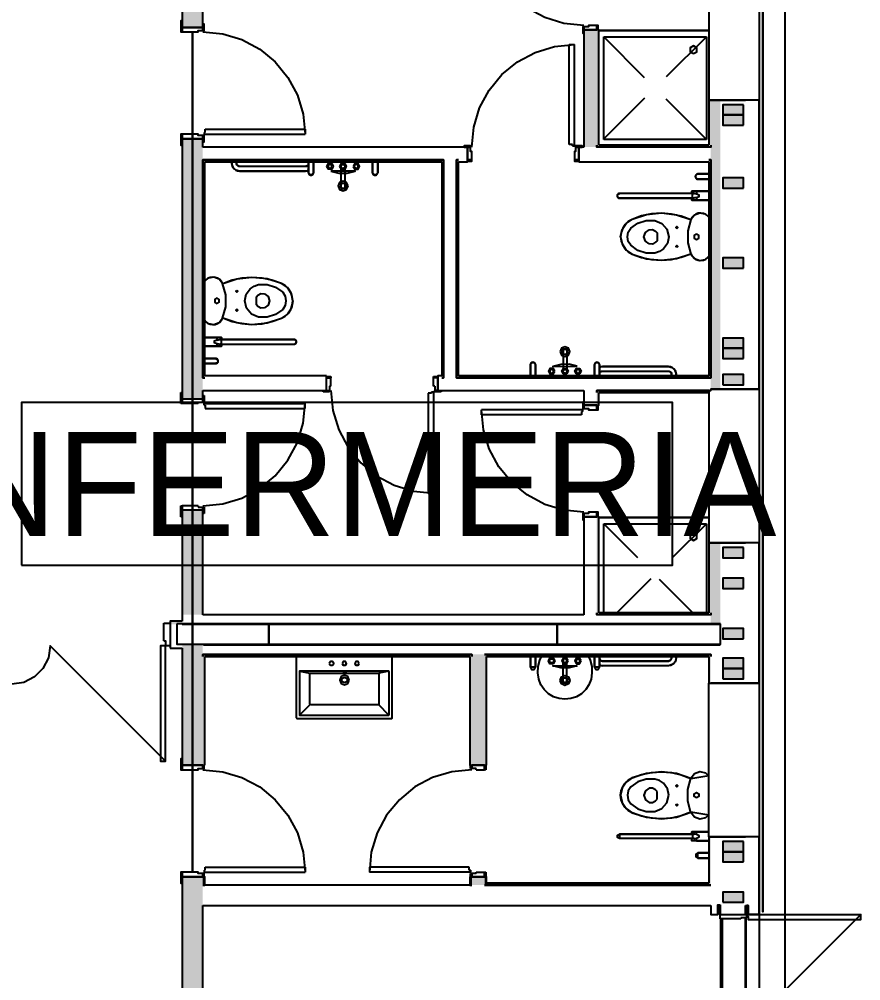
# Model space of a CAD drawing. Header units: metres. Extents: x 2.3 to 42.8, y 0.9 to 31.9.
# Drawn here: x 11.993 to 14.579, y 15.073 to 18.028 of the extents above; entities that cross this region are included whole.
import ezdxf

# ---------------------------------------------------------------- set-up
doc = ezdxf.new("R2010")
doc.units = ezdxf.units.M
for name, color, linetype in [('ARREDI', 9, 'Continuous'), ('PARETI_STRUTTURE', 7, 'Continuous'), ('PILASTRI_SETTI', 8, 'Continuous'), ('WAYFINDING_RIQUADRI', 7, 'Continuous'), ('WAYFINDING_TESTI', 7, 'Continuous')]:
    doc.layers.add(name, color=color, linetype=linetype)

msp = doc.modelspace()

# ---------------------------------------------------------------- linework, layer by layer
at = {"layer": 'ARREDI'}
for points in [[(14.2775, 18.2421), (14.2775, 17.7894)], [(14.2779, 17.7894), (14.2779, 18.2422)], [(14.0649, 17.9226), (14.0752, 17.9285), (14.0752, 17.9403), (14.0649, 17.9463), (14.0547, 17.9403), (14.0547, 17.9285)], [(14.2182, 17.7654), (14.1552, 17.7654), (14.1552, 17.7339), (14.2182, 17.7339)], [(14.2775, 17.7894), (14.2775, 17.3366), (14.2779, 17.3366), (14.2779, 17.7894)], [(14.2182, 17.7024), (14.2182, 17.7339), (14.1552, 17.7339), (14.1552, 17.7024)], [(12.9159, 17.5899), (13.0602, 17.5899)], [(12.9383, 17.5759), (12.9432, 17.5844), (12.9531, 17.5844), (12.958, 17.5759), (12.9531, 17.5673), (12.9432, 17.5673)], [(12.9782, 17.5759), (12.9831, 17.5844), (12.993, 17.5844), (12.9979, 17.5759), (12.993, 17.5673), (12.9831, 17.5673)], [(13.0193, 17.5759), (13.0242, 17.5673), (13.034, 17.5673), (13.039, 17.5759), (13.034, 17.5844), (13.0242, 17.5844)], [(12.9549, 17.5759), (12.9515, 17.5817), (12.9448, 17.5817), (12.9415, 17.5759), (12.9448, 17.5701), (12.9515, 17.5701)], [(12.9502, 17.5608), (12.9751, 17.5547), (13.0007, 17.5548), (13.0256, 17.5612)], [(12.9877, 17.5698), (12.982, 17.5731), (12.982, 17.5797), (12.9877, 17.5831), (12.9935, 17.5797), (12.9935, 17.5731)], [(13.0358, 17.5763), (13.0325, 17.5821), (13.0258, 17.5821), (13.0224, 17.5763), (13.0258, 17.5705), (13.0325, 17.5705)], [(13.0032, 17.5157), (12.9988, 17.5264), (12.988, 17.5309), (12.9773, 17.5264), (12.9729, 17.5157), (12.9773, 17.5049), (12.988, 17.5005), (12.9988, 17.5049)], [(14.2182, 17.5091), (14.2182, 17.5406), (14.1552, 17.5406), (14.1552, 17.5091)], [(12.9788, 17.5157), (12.9834, 17.5077), (12.9927, 17.5077), (12.9973, 17.5157), (12.9927, 17.5237), (12.9834, 17.5237)], [(14.0132, 17.3853), (14.0163, 17.3884), (14.0132, 17.3915), (14.0101, 17.3884)], [(14.0739, 17.3676), (14.0667, 17.3634), (14.0667, 17.3552), (14.0739, 17.3511), (14.081, 17.3552), (14.081, 17.3634)], [(14.0132, 17.3271), (14.0101, 17.3301), (14.0132, 17.3332), (14.0163, 17.3301)], [(14.2775, 17.3366), (14.2775, 16.8838), (14.2779, 16.8838), (14.2779, 17.3366)], [(14.2182, 17.263), (14.2182, 17.2945), (14.1552, 17.2945), (14.1552, 17.263)], [(12.6007, 17.1547), (12.6078, 17.1589), (12.6078, 17.1671), (12.6007, 17.1712), (12.5936, 17.1671), (12.5936, 17.1589)], [(12.6614, 17.1952), (12.6645, 17.1922), (12.6614, 17.1891), (12.6583, 17.1922)], [(12.6614, 17.137), (12.6583, 17.1339), (12.6614, 17.1308), (12.6645, 17.1339)], [(14.2182, 17.0169), (14.2182, 17.0484), (14.1552, 17.0484), (14.1552, 17.0169)], [(13.6546, 17.0066), (13.6591, 16.9959), (13.6698, 16.9914), (13.6805, 16.9959), (13.685, 17.0066), (13.6805, 17.0174), (13.6698, 17.0218), (13.6591, 17.0174)], [(13.6791, 17.0066), (13.6744, 17.0146), (13.6652, 17.0146), (13.6606, 17.0066), (13.6652, 16.9986), (13.6744, 16.9986)], [(14.2182, 16.9854), (14.2182, 17.0169), (14.1552, 17.0169), (14.1552, 16.9854)], [(13.7077, 16.9615), (13.6828, 16.9676), (13.6571, 16.9675), (13.6322, 16.9611)], [(13.6386, 16.9464), (13.6337, 16.955), (13.6238, 16.955), (13.6189, 16.9464), (13.6238, 16.9379), (13.6337, 16.9379)], [(13.622, 16.946), (13.6254, 16.9402), (13.6321, 16.9402), (13.6354, 16.946), (13.6321, 16.9518), (13.6254, 16.9518)], [(13.6796, 16.9464), (13.6747, 16.9379), (13.6649, 16.9379), (13.66, 16.9464), (13.6649, 16.955), (13.6747, 16.955)], [(13.6701, 16.9525), (13.6758, 16.9492), (13.6758, 16.9425), (13.6701, 16.9392), (13.6644, 16.9425), (13.6644, 16.9492)], [(13.7195, 16.9464), (13.7146, 16.9379), (13.7048, 16.9379), (13.6998, 16.9464), (13.7048, 16.955), (13.7146, 16.955)], [(13.703, 16.9464), (13.7063, 16.9406), (13.713, 16.9406), (13.7164, 16.9464), (13.713, 16.9522), (13.7063, 16.9522)], [(14.1552, 16.9047), (14.2182, 16.9047), (14.2182, 16.9362), (14.1552, 16.9362)], [(13.742, 16.9324), (13.5976, 16.9324)], [(14.2775, 16.8838), (14.2775, 16.431)], [(14.2779, 16.431), (14.2779, 16.8838)], [(14.0649, 16.4264), (14.0752, 16.4323), (14.0752, 16.4441), (14.0649, 16.45), (14.0547, 16.4441), (14.0547, 16.4323)], [(14.2182, 16.4046), (14.1552, 16.4046), (14.1552, 16.3731), (14.2182, 16.3731)], [(14.2775, 16.431), (14.2775, 15.9782), (14.2779, 15.9782), (14.2779, 16.431)], [(14.2182, 16.2786), (14.2182, 16.3101), (14.1552, 16.3101), (14.1552, 16.2786)], [(12.4771, 16.1702), (12.4771, 16.1072), (12.7597, 16.1072), (12.7597, 16.1702)], [(13.6456, 16.1702), (12.7597, 16.1702), (12.7597, 16.1072), (13.6456, 16.1072)], [(14.1482, 16.1702), (13.6456, 16.1702), (13.6456, 16.1072), (14.1482, 16.1072)], [(14.2182, 16.124), (14.2182, 16.1555), (14.1552, 16.1555), (14.1552, 16.124)], [(12.9455, 16.0484), (12.949, 16.0425), (12.9558, 16.0425), (12.9593, 16.0484), (12.9558, 16.0544), (12.949, 16.0544)], [(12.9849, 16.0484), (12.9883, 16.0425), (12.9952, 16.0425), (12.9987, 16.0484), (12.9952, 16.0544), (12.9883, 16.0544)], [(13.038, 16.0484), (13.0346, 16.0544), (13.0277, 16.0544), (13.0243, 16.0484), (13.0277, 16.0425), (13.0346, 16.0425)], [(13.5793, 16.0701), (13.5793, 16.0366), (13.5635, 16.0366), (13.5635, 16.0701), (13.5635, 16.0366), (13.5674, 16.0298), (13.5754, 16.0298), (13.5793, 16.0366)], [(13.6386, 16.056), (13.6337, 16.0475), (13.6238, 16.0475), (13.6189, 16.056), (13.6238, 16.0646), (13.6337, 16.0646)], [(13.622, 16.0564), (13.6254, 16.0622), (13.6321, 16.0622), (13.6354, 16.0564), (13.6321, 16.0506), (13.6254, 16.0506)], [(13.6796, 16.056), (13.6747, 16.0646), (13.6649, 16.0646), (13.66, 16.056), (13.6649, 16.0475), (13.6747, 16.0475)], [(13.6701, 16.05), (13.6758, 16.0533), (13.6758, 16.0599), (13.6701, 16.0632), (13.6644, 16.0599), (13.6644, 16.0533)], [(13.7195, 16.056), (13.7146, 16.0646), (13.7048, 16.0646), (13.6998, 16.056), (13.7048, 16.0475), (13.7146, 16.0475)], [(13.703, 16.056), (13.7063, 16.0618), (13.713, 16.0618), (13.7164, 16.056), (13.713, 16.0502), (13.7063, 16.0502)], [(13.7762, 16.0701), (13.7762, 16.0366), (13.7604, 16.0366), (13.7604, 16.0701), (13.7604, 16.0366), (13.7643, 16.0298), (13.7722, 16.0298), (13.7762, 16.0366)], [(13.9875, 16.0555), (13.7852, 16.0555)], [(13.9974, 16.0654), (13.9945, 16.0584), (13.9875, 16.0555), (13.9901, 16.0559), (13.9925, 16.0568), (13.9945, 16.0584), (13.9961, 16.0604), (13.9971, 16.0628)], [(14.0116, 16.0654), (14.0116, 16.0701)], [(14.2182, 16.0325), (14.2182, 16.064), (14.1552, 16.064), (14.1552, 16.0325)], [(12.9874, 16.0221), (12.9924, 16.021), (12.9973, 16.0221), (12.9924, 16.0232)], [(13.7077, 16.041), (13.6828, 16.0349), (13.6571, 16.035), (13.6322, 16.0413)], [(14.1552, 16.001), (14.2182, 16.001), (14.2182, 16.0325), (14.1552, 16.0325)], [(13.0071, 15.9973), (13.0028, 16.0077), (12.9924, 16.012), (12.9819, 16.0077), (12.9776, 15.9973), (12.9819, 15.9868), (12.9924, 15.9825), (13.0028, 15.9868)], [(12.9924, 15.9882), (12.9845, 15.9927), (12.9845, 16.0018), (12.9924, 16.0063), (13.0002, 16.0018), (13.0002, 15.9927)], [(13.6546, 15.9958), (13.6591, 16.0066), (13.6698, 16.011), (13.6805, 16.0066), (13.685, 15.9958), (13.6805, 15.9851), (13.6698, 15.9807), (13.6591, 15.9851)], [(13.6791, 15.9958), (13.6744, 15.9878), (13.6652, 15.9878), (13.6606, 15.9958), (13.6652, 16.0039), (13.6744, 16.0039)], [(14.2775, 15.9782), (14.2775, 15.5254)], [(14.2779, 15.5254), (14.2779, 15.9782)], [(13.8761, 15.6964), (13.8577, 15.6836), (13.8453, 15.6649), (13.8409, 15.6429), (13.8426, 15.6563), (13.8472, 15.669), (13.8547, 15.6803), (13.8645, 15.6896)], [(14.0132, 15.6754), (14.0101, 15.6723), (14.0132, 15.6693), (14.0163, 15.6723)], [(13.8409, 15.6429), (13.8454, 15.6209), (13.8577, 15.6022), (13.8761, 15.5894), (13.8645, 15.5962), (13.8547, 15.6055), (13.8472, 15.6168), (13.8426, 15.6295)], [(14.0739, 15.6349), (14.0667, 15.639), (14.0667, 15.6473), (14.0739, 15.6514), (14.081, 15.6473), (14.081, 15.639)], [(14.0132, 15.6172), (14.0163, 15.6141), (14.0132, 15.611), (14.0101, 15.6141)], [(14.2775, 15.5254), (14.2775, 15.2846), (14.2779, 15.2846), (14.2779, 15.5254)], [(14.2182, 15.501), (14.1552, 15.501), (14.1552, 15.4695), (14.2182, 15.4695)], [(14.1118, 15.4499), (14.0783, 15.4499), (14.0783, 15.4657), (14.1118, 15.4657), (14.0783, 15.4657), (14.0715, 15.4618), (14.0715, 15.4539), (14.0783, 15.4499)], [(14.2182, 15.438), (14.2182, 15.4695), (14.1552, 15.4695), (14.1552, 15.438)], [(14.1552, 15.3142), (14.2182, 15.3142), (14.2182, 15.3457), (14.1552, 15.3457)]]:
    msp.add_lwpolyline(points, close=True, dxfattribs=at)
for points in [[(14.1118, 17.9935), (13.7736, 17.9935)], [(13.7736, 17.9935), (14.1118, 17.9935)], [(13.7893, 17.9738), (14.1043, 17.9738)], [(13.7893, 17.6588), (13.7893, 17.9738)], [(14.1043, 17.9738), (14.1043, 17.6588)], [(14.2775, 17.3366), (14.2775, 17.7893)], [(14.2779, 17.7894), (14.2779, 17.3366)], [(14.1043, 17.6588), (13.7893, 17.6588)], [(12.6463, 17.5852), (12.6463, 17.5899), (12.6463, 17.5852), (12.6471, 17.579), (12.6495, 17.5732), (12.6533, 17.5682), (12.6583, 17.5644), (12.6641, 17.562), (12.6703, 17.5612), (12.8727, 17.5612), (12.8789, 17.562), (12.8817, 17.5631)], [(12.6703, 17.5612), (12.6583, 17.5644), (12.6495, 17.5732), (12.6463, 17.5852)], [(12.8817, 17.5814), (12.8812, 17.5803), (12.8796, 17.5782), (12.8776, 17.5767), (12.8752, 17.5757), (12.8727, 17.5753), (12.6703, 17.5753), (12.6677, 17.5757), (12.6654, 17.5767), (12.6633, 17.5782), (12.6618, 17.5803), (12.6608, 17.5826), (12.6605, 17.5852), (12.6605, 17.5899)], [(12.6605, 17.5899), (12.6605, 17.5852)], [(12.6703, 17.5754), (12.6633, 17.5782), (12.6605, 17.5852)], [(12.8817, 17.5899), (12.8817, 17.5564), (12.8819, 17.5544), (12.8827, 17.5525), (12.884, 17.5509), (12.8856, 17.5496), (12.8875, 17.5488), (12.8896, 17.5485), (12.8916, 17.5488), (12.8935, 17.5496), (12.8952, 17.5509), (12.8964, 17.5525), (12.8972, 17.5544), (12.8975, 17.5564)], [(12.8975, 17.5899), (12.8975, 17.5565), (12.8935, 17.5496), (12.8856, 17.5496), (12.8817, 17.5565), (12.8817, 17.5899)], [(12.8975, 17.5565), (12.8975, 17.5899)], [(13.0785, 17.5899), (13.0785, 17.5564), (13.0788, 17.5544), (13.0796, 17.5525), (13.0809, 17.5509), (13.0825, 17.5496), (13.0844, 17.5488), (13.0865, 17.5485), (13.0885, 17.5488), (13.0904, 17.5496), (13.092, 17.5509), (13.0933, 17.5525), (13.0941, 17.5544), (13.0944, 17.5564)], [(13.0944, 17.5899), (13.0944, 17.5565), (13.0904, 17.5496), (13.0825, 17.5496), (13.0785, 17.5565), (13.0785, 17.5899)], [(13.0944, 17.5565), (13.0944, 17.5899)], [(12.8727, 17.5754), (12.6703, 17.5754)], [(12.8727, 17.5612), (12.6703, 17.5612)], [(12.8817, 17.5832), (12.8796, 17.5782), (12.8727, 17.5754)], [(12.8817, 17.5636), (12.8727, 17.5612)], [(12.9821, 17.5112), (12.9851, 17.509), (12.991, 17.509), (12.994, 17.5112), (12.994, 17.568)], [(12.9821, 17.5112), (12.9821, 17.568)], [(14.1118, 17.5526), (14.0783, 17.5526), (14.0763, 17.5523), (14.0744, 17.5515), (14.0727, 17.5503), (14.0715, 17.5486), (14.0707, 17.5467), (14.0704, 17.5447), (14.0707, 17.5426), (14.0715, 17.5407), (14.0727, 17.5391), (14.0744, 17.5378), (14.0763, 17.537), (14.0783, 17.5368)], [(14.0783, 17.5368), (14.1118, 17.5368), (14.0783, 17.5368), (14.0715, 17.5407), (14.0715, 17.5486), (14.0783, 17.5526), (14.1118, 17.5526)], [(14.0737, 17.4994), (14.1118, 17.4994), (14.06, 17.4994), (14.06, 17.4927), (13.8372, 17.4927), (13.8353, 17.4924), (13.8336, 17.4917), (13.8322, 17.4906), (13.831, 17.4891), (13.8303, 17.4874), (13.8301, 17.4856), (13.8303, 17.4837), (13.831, 17.482), (13.8322, 17.4806), (13.8336, 17.4794), (13.8353, 17.4787), (13.8372, 17.4785), (14.06, 17.4785), (14.06, 17.4718), (14.1118, 17.4718)], [(14.06, 17.4927), (14.06, 17.4994)], [(14.06, 17.4994), (14.0737, 17.4994)], [(14.0737, 17.4994), (14.0737, 17.491)], [(13.8372, 17.4785), (13.831, 17.482), (13.831, 17.4891), (13.8372, 17.4927)], [(14.0655, 17.4785), (14.0615, 17.4817), (14.0615, 17.4895), (14.0655, 17.4927), (13.8372, 17.4927)], [(14.0737, 17.4801), (14.0694, 17.4791), (14.0655, 17.4785), (13.8372, 17.4785)], [(14.06, 17.4718), (14.06, 17.4785)], [(14.1118, 17.4718), (14.0737, 17.4718), (14.06, 17.4718)], [(14.0737, 17.4801), (14.0827, 17.4836), (14.0827, 17.4876), (14.0737, 17.491), (14.0694, 17.4921), (14.0655, 17.4927)], [(14.0737, 17.4801), (14.0737, 17.4718)], [(13.8409, 17.3596), (13.8454, 17.3816), (13.8577, 17.4003), (13.8761, 17.4131), (13.8645, 17.4062), (13.8547, 17.397), (13.8472, 17.3857), (13.8426, 17.373), (13.8409, 17.3596), (13.8426, 17.3462), (13.8472, 17.3335), (13.8547, 17.3222), (13.8645, 17.3129), (13.8761, 17.3061), (13.9052, 17.2956), (13.9355, 17.2894), (13.9664, 17.2874), (13.9972, 17.2898), (14.0274, 17.2965), (14.0564, 17.3074), (14.0602, 17.3003), (14.0655, 17.2945), (14.0721, 17.2901), (14.0796, 17.2874), (14.0875, 17.2866), (14.0954, 17.2878), (14.1027, 17.2908), (14.1091, 17.2956), (14.1118, 17.2988)], [(13.8719, 17.3858), (13.8937, 17.4014), (13.9193, 17.4095), (13.9462, 17.4094)], [(14.1118, 17.4203), (14.1091, 17.4236), (14.1027, 17.4283), (14.0954, 17.4314), (14.0875, 17.4325), (14.0796, 17.4318), (14.0721, 17.4291), (14.0655, 17.4247), (14.0601, 17.4188), (14.0564, 17.4118), (14.0274, 17.4227), (13.9972, 17.4294), (13.9664, 17.4318), (13.9355, 17.4298), (13.9052, 17.4235), (13.8761, 17.4131)], [(14.0565, 17.4117), (14.0126, 17.4265), (13.9665, 17.4318), (13.9203, 17.4272), (13.8761, 17.4131)], [(13.9462, 17.4094), (13.9679, 17.4004), (13.9832, 17.3825), (13.9887, 17.3596)], [(14.0568, 17.4128), (14.0471, 17.3778), (14.0471, 17.3414), (14.0568, 17.3063)], [(14.1118, 17.4196), (14.1012, 17.4291), (14.0841, 17.4325), (14.0677, 17.4264), (14.0568, 17.4128)], [(13.8624, 17.3596), (13.8642, 17.3738), (13.8719, 17.3858)], [(13.9284, 17.3377), (13.9168, 17.346), (13.9123, 17.3596), (13.9168, 17.3732), (13.9284, 17.3814)], [(13.9284, 17.3814), (13.939, 17.3818), (13.9481, 17.3766)], [(13.8409, 17.3596), (13.8453, 17.3376), (13.8577, 17.3189), (13.8761, 17.3061)], [(13.8719, 17.3334), (13.8642, 17.3454), (13.8624, 17.3596)], [(13.9481, 17.3766), (13.953, 17.3717)], [(13.953, 17.3717), (13.953, 17.3475)], [(13.9887, 17.3596), (13.9844, 17.3392), (13.9722, 17.3223)], [(13.9462, 17.3097), (13.9193, 17.3096), (13.8938, 17.3178), (13.8719, 17.3334)], [(13.9481, 17.3426), (13.939, 17.3374), (13.9284, 17.3377)], [(13.9722, 17.3223), (13.9601, 17.3141), (13.9462, 17.3097)], [(13.953, 17.3475), (13.9481, 17.3426)], [(14.2775, 16.8838), (14.2775, 17.3366)], [(14.2779, 17.3366), (14.2779, 16.8838)], [(13.8761, 17.3061), (13.9203, 17.2919), (13.9665, 17.2874), (14.0126, 17.2926), (14.0565, 17.3074)], [(14.0568, 17.3063), (14.0677, 17.2927), (14.0841, 17.2867), (14.1012, 17.29), (14.1118, 17.2996)], [(12.8337, 17.1627), (12.8292, 17.1407), (12.8169, 17.122), (12.7985, 17.1092), (12.8101, 17.116), (12.8199, 17.1253), (12.8273, 17.1366), (12.832, 17.1493), (12.8337, 17.1627), (12.832, 17.1761), (12.8273, 17.1888), (12.8199, 17.2001), (12.8101, 17.2094), (12.7985, 17.2162), (12.7693, 17.2267), (12.7391, 17.2329), (12.7082, 17.2349), (12.6773, 17.2325), (12.6472, 17.2258), (12.6182, 17.2149), (12.6144, 17.2219), (12.6091, 17.2278), (12.6025, 17.2322), (12.595, 17.2349), (12.5871, 17.2357), (12.5792, 17.2345), (12.5718, 17.2315), (12.5655, 17.2267), (12.5628, 17.2235)], [(12.6178, 17.216), (12.6069, 17.2296), (12.5905, 17.2356), (12.5734, 17.2323), (12.5628, 17.2227)], [(12.7985, 17.2162), (12.7543, 17.2304), (12.7081, 17.2349), (12.662, 17.2297), (12.6181, 17.2149)], [(12.6178, 17.1095), (12.6274, 17.1445), (12.6274, 17.1809), (12.6178, 17.216)], [(12.6859, 17.1627), (12.6902, 17.1831), (12.7023, 17.2)], [(12.7023, 17.2), (12.7145, 17.2082), (12.7284, 17.2126)], [(12.7284, 17.2126), (12.7553, 17.2126), (12.7808, 17.2045), (12.8027, 17.1889)], [(12.8337, 17.1627), (12.8292, 17.1847), (12.8169, 17.2034), (12.7985, 17.2162)], [(12.7216, 17.1748), (12.7264, 17.1797)], [(12.7216, 17.1506), (12.7216, 17.1748)], [(12.7264, 17.1797), (12.7356, 17.1849), (12.7462, 17.1846)], [(12.7462, 17.1846), (12.7578, 17.1763), (12.7623, 17.1627), (12.7578, 17.1491), (12.7462, 17.1409)], [(12.8027, 17.1889), (12.8104, 17.1769), (12.8122, 17.1627)], [(12.7284, 17.1129), (12.7067, 17.1219), (12.6914, 17.1398), (12.6859, 17.1627)], [(12.7264, 17.1457), (12.7216, 17.1506)], [(12.7462, 17.1409), (12.7356, 17.1405), (12.7264, 17.1457)], [(12.8122, 17.1627), (12.8104, 17.1485), (12.8027, 17.1365)], [(12.8027, 17.1365), (12.7808, 17.1209), (12.7553, 17.1128), (12.7284, 17.1129)], [(12.5628, 17.102), (12.5654, 17.0987), (12.5718, 17.094), (12.5792, 17.0909), (12.587, 17.0898), (12.595, 17.0905), (12.6025, 17.0932), (12.6091, 17.0976), (12.6144, 17.1035), (12.6182, 17.1105), (12.6471, 17.0996), (12.6774, 17.0929), (12.7082, 17.0905), (12.7391, 17.0925), (12.7694, 17.0988), (12.7985, 17.1092)], [(12.5628, 17.1027), (12.5734, 17.0932), (12.5905, 17.0898), (12.6069, 17.0959), (12.6178, 17.1095)], [(12.6181, 17.1106), (12.662, 17.0958), (12.7081, 17.0905), (12.7543, 17.0951), (12.7985, 17.1092)], [(12.6008, 17.0229), (12.5628, 17.0229), (12.6146, 17.0229), (12.6146, 17.0296), (12.8374, 17.0296), (12.8393, 17.0299), (12.841, 17.0306), (12.8424, 17.0317), (12.8435, 17.0332), (12.8443, 17.0349), (12.8445, 17.0367), (12.8443, 17.0386), (12.8435, 17.0403), (12.8424, 17.0417), (12.841, 17.0429), (12.8393, 17.0436), (12.8374, 17.0438), (12.6146, 17.0438), (12.6146, 17.0505), (12.5628, 17.0505)], [(12.5628, 17.0505), (12.6008, 17.0505), (12.6146, 17.0505)], [(12.6008, 17.0421), (12.5919, 17.0387), (12.5919, 17.0347), (12.6008, 17.0313), (12.6052, 17.0302), (12.609, 17.0296)], [(12.6008, 17.0421), (12.6008, 17.0505)], [(12.6008, 17.0422), (12.6052, 17.0432), (12.609, 17.0438), (12.8374, 17.0438)], [(12.6008, 17.0229), (12.6008, 17.0313)], [(12.6146, 17.0229), (12.6008, 17.0229)], [(12.609, 17.0438), (12.6131, 17.0406), (12.6131, 17.0328), (12.609, 17.0296), (12.8374, 17.0296)], [(12.6146, 17.0505), (12.6146, 17.0438)], [(12.6146, 17.0296), (12.6146, 17.0229)], [(12.8374, 17.0438), (12.8436, 17.0403), (12.8436, 17.0332), (12.8374, 17.0296)], [(13.6757, 17.0111), (13.6728, 17.0133), (13.6669, 17.0133), (13.6639, 17.0111), (13.6639, 16.9543)], [(13.6757, 17.0111), (13.6757, 16.9543)], [(12.5963, 16.9855), (12.5628, 16.9855)], [(12.5628, 16.9697), (12.5963, 16.9697), (12.5983, 16.97), (12.6002, 16.9708), (12.6019, 16.972), (12.6031, 16.9737), (12.6039, 16.9756), (12.6042, 16.9776), (12.6039, 16.9797), (12.6031, 16.9816), (12.6019, 16.9832), (12.6002, 16.9845), (12.5983, 16.9853), (12.5963, 16.9855)], [(12.5628, 16.9855), (12.5963, 16.9855), (12.6031, 16.9816), (12.6031, 16.9737), (12.5963, 16.9697), (12.5628, 16.9697)], [(13.5793, 16.9324), (13.5793, 16.9658), (13.579, 16.9679), (13.5782, 16.9698), (13.577, 16.9714), (13.5754, 16.9727), (13.5734, 16.9735), (13.5714, 16.9738), (13.5694, 16.9735), (13.5674, 16.9727), (13.5658, 16.9714), (13.5645, 16.9698), (13.5638, 16.9679), (13.5635, 16.9658)], [(13.5635, 16.9324), (13.5635, 16.9658), (13.5674, 16.9727), (13.5754, 16.9727), (13.5793, 16.9658), (13.5793, 16.9324)], [(13.5635, 16.9658), (13.5635, 16.9324)], [(13.7762, 16.9324), (13.7762, 16.9658), (13.7759, 16.9679), (13.7751, 16.9698), (13.7738, 16.9714), (13.7722, 16.9727), (13.7703, 16.9735), (13.7683, 16.9738), (13.7662, 16.9735), (13.7643, 16.9727), (13.7627, 16.9714), (13.7614, 16.9698), (13.7606, 16.9679), (13.7604, 16.9658)], [(13.7604, 16.9658), (13.7604, 16.9324), (13.7604, 16.9658), (13.7643, 16.9727), (13.7722, 16.9727), (13.7762, 16.9658), (13.7762, 16.9324)], [(14.0116, 16.9371), (14.0116, 16.9324), (14.0116, 16.9371), (14.0107, 16.9433), (14.0083, 16.9491), (14.0045, 16.9541), (13.9996, 16.9579), (13.9938, 16.9603), (13.9876, 16.9611), (13.7852, 16.9611), (13.779, 16.9603), (13.7762, 16.9592)], [(13.7762, 16.9587), (13.7852, 16.9611)], [(13.7762, 16.9409), (13.7766, 16.942), (13.7782, 16.9441), (13.7803, 16.9456), (13.7826, 16.9466), (13.7852, 16.9469), (13.9875, 16.9469), (13.9901, 16.9466), (13.9925, 16.9456), (13.9945, 16.9441), (13.9961, 16.942), (13.9971, 16.9397), (13.9974, 16.9371), (13.9974, 16.9324)], [(13.7762, 16.9391), (13.7782, 16.9441), (13.7852, 16.9469)], [(13.7852, 16.9611), (13.9875, 16.9611)], [(13.7852, 16.9469), (13.9875, 16.9469)], [(13.9875, 16.9611), (13.9996, 16.9579), (14.0084, 16.9491), (14.0116, 16.9371)], [(13.9875, 16.9469), (13.9945, 16.9441), (13.9974, 16.9371)], [(13.9974, 16.9324), (13.9974, 16.9371)], [(14.1118, 16.4973), (13.7736, 16.4973)], [(13.7736, 16.4973), (14.1118, 16.4973)], [(13.7893, 16.4776), (14.1043, 16.4776)], [(13.7893, 16.204), (13.7893, 16.4776)], [(14.1043, 16.4776), (14.1043, 16.204)], [(14.2775, 15.9782), (14.2775, 16.431)], [(14.2779, 16.431), (14.2779, 15.9782)], [(12.8441, 16.0701), (12.8441, 15.8811)], [(13.1394, 15.8811), (13.1394, 16.0701)], [(13.742, 16.0701), (13.7474, 16.0581), (13.7519, 16.039), (13.7528, 16.0194), (13.75, 16), (13.7437, 15.9829), (13.7338, 15.9677), (13.7207, 15.9552), (13.7052, 15.9459), (13.6879, 15.9403), (13.6698, 15.9388), (13.6517, 15.9403), (13.6344, 15.9459), (13.6189, 15.9552), (13.6058, 15.9677), (13.5959, 15.9829), (13.5896, 16), (13.5868, 16.0194), (13.5877, 16.039), (13.5922, 16.0581), (13.5976, 16.0701), (13.742, 16.0701)], [(13.6757, 15.9914), (13.6728, 15.9892), (13.6669, 15.9892), (13.6639, 15.9914), (13.6639, 16.0482)], [(13.6757, 15.9914), (13.6757, 16.0482)], [(13.7762, 16.0633), (13.7782, 16.0584), (13.7852, 16.0555)], [(13.7762, 16.0616), (13.7766, 16.0604), (13.7782, 16.0584), (13.7803, 16.0568), (13.7826, 16.0559), (13.7852, 16.0555)], [(14.0116, 16.0654), (14.0084, 16.0534), (13.9996, 16.0446), (13.9875, 16.0413), (13.7852, 16.0413)], [(14.0116, 16.0654), (14.0107, 16.0591), (14.0083, 16.0534), (14.0045, 16.0484), (13.9996, 16.0446), (13.9938, 16.0422), (13.9876, 16.0414)], [(13.9974, 16.0654), (13.9974, 16.0701)], [(13.9974, 16.0701), (13.9974, 16.0654)], [(12.8559, 16.0248), (12.8545, 16.0242), (12.854, 16.0228)], [(12.854, 16.0228), (12.854, 15.8909)], [(12.855, 16.0246), (12.8862, 16.0185)], [(13.1276, 16.0248), (12.8559, 16.0248)], [(12.8862, 16.0165), (12.8868, 16.0179), (12.8882, 16.0185)], [(12.8882, 16.0185), (13.0962, 16.0185)], [(13.0962, 16.0185), (13.0976, 16.0179), (13.0982, 16.0165)], [(13.1285, 16.0246), (13.0982, 16.0185)], [(13.1296, 16.0228), (13.129, 16.0242), (13.1276, 16.0248)], [(13.1296, 15.8909), (13.1296, 16.0228)], [(13.7762, 16.0438), (13.7852, 16.0413)], [(13.9875, 16.0413), (13.7852, 16.0413), (13.7789, 16.0422), (13.7762, 16.0433)], [(12.8862, 15.9232), (12.8862, 16.0165)], [(13.0982, 16.0165), (13.0982, 15.9232)], [(12.8545, 15.8895), (12.8862, 15.9212)], [(12.8882, 15.9212), (12.8868, 15.9218), (12.8862, 15.9232)], [(13.0962, 15.9212), (12.8882, 15.9212)], [(13.0982, 15.9232), (13.0976, 15.9218), (13.0962, 15.9212)], [(13.129, 15.8896), (13.0982, 15.9212)], [(12.8441, 15.8811), (12.8447, 15.8797), (12.8461, 15.8791)], [(12.8461, 15.8791), (13.1375, 15.8791)], [(12.854, 15.8909), (12.8545, 15.8896), (12.8559, 15.889)], [(12.8559, 15.889), (13.1276, 15.889)], [(13.1276, 15.889), (13.129, 15.8896), (13.1296, 15.8909)], [(13.1375, 15.8791), (13.1388, 15.8797), (13.1394, 15.8811)], [(13.9462, 15.6927), (13.9193, 15.6928), (13.8938, 15.6847), (13.8719, 15.6691)], [(14.0565, 15.6951), (14.0126, 15.7098), (13.9665, 15.7151), (13.9203, 15.7105), (13.8761, 15.6964), (13.9052, 15.7068), (13.9355, 15.7131), (13.9664, 15.7151), (13.9972, 15.7127), (14.0274, 15.706), (14.0564, 15.6951), (14.1118, 15.7036)], [(13.9722, 15.6801), (13.9601, 15.6884), (13.9462, 15.6927)], [(14.0568, 15.5896), (14.0471, 15.6247), (14.0471, 15.6611), (14.0568, 15.6961)], [(14.0568, 15.6961), (14.0677, 15.7098), (14.0841, 15.7158), (14.1012, 15.7124), (14.1118, 15.7029)], [(13.8719, 15.6691), (13.8642, 15.6571), (13.8624, 15.6429)], [(13.9284, 15.6647), (13.9168, 15.6565), (13.9123, 15.6429), (13.9168, 15.6293), (13.9284, 15.621)], [(13.9481, 15.6599), (13.939, 15.6651), (13.9284, 15.6648)], [(13.9887, 15.6429), (13.9844, 15.6632), (13.9722, 15.6801)], [(13.8624, 15.6429), (13.8642, 15.6287), (13.8719, 15.6167)], [(13.9462, 15.593), (13.9679, 15.6021), (13.9832, 15.62), (13.9887, 15.6429)], [(13.953, 15.655), (13.9481, 15.6599)], [(13.953, 15.6308), (13.953, 15.655)], [(13.8719, 15.6167), (13.8937, 15.6011), (13.9193, 15.593), (13.9462, 15.593)], [(13.9284, 15.621), (13.939, 15.6207), (13.9481, 15.6259)], [(13.9481, 15.6259), (13.953, 15.6308)], [(14.1118, 15.5821), (14.0564, 15.5907), (14.0274, 15.5798), (13.9972, 15.5731), (13.9664, 15.5707), (13.9355, 15.5727), (13.9052, 15.5789), (13.8761, 15.5894), (13.9203, 15.5753), (13.9665, 15.5707), (14.0126, 15.5759), (14.0565, 15.5907)], [(14.1118, 15.5829), (14.1012, 15.5733), (14.0841, 15.57), (14.0677, 15.576), (14.0568, 15.5897)], [(14.0655, 15.5098), (14.0694, 15.5104), (14.0737, 15.5115), (14.0827, 15.5149), (14.0827, 15.5189), (14.0737, 15.5223), (14.0694, 15.5234), (14.0655, 15.524), (13.8372, 15.524), (13.8372, 15.5098), (13.831, 15.5134), (13.831, 15.5204), (13.8372, 15.524), (14.06, 15.524)], [(14.0655, 15.524), (14.0615, 15.5208), (14.0615, 15.513), (14.0655, 15.5098), (13.8372, 15.5098)], [(14.06, 15.524), (14.06, 15.5307), (14.1118, 15.5307)], [(14.06, 15.524), (14.06, 15.5307)], [(14.1118, 15.5307), (14.0737, 15.5307), (14.06, 15.5307)], [(14.0737, 15.5223), (14.0737, 15.5307)], [(14.2775, 15.2846), (14.2775, 15.5254)], [(14.2779, 15.5254), (14.2779, 15.2846)], [(14.06, 15.5031), (14.06, 15.5098), (13.8372, 15.5098)], [(14.0737, 15.5031), (14.06, 15.5031), (14.06, 15.5098)], [(14.0737, 15.5031), (14.1118, 15.5031), (14.06, 15.5031)], [(14.0737, 15.5031), (14.0737, 15.5115)]]:
    msp.add_lwpolyline(points, dxfattribs=at)
at = {"layer": 'PARETI_STRUTTURE'}
for points in [[(14.2244, 26.5545), (14.2661, 26.5545), (14.2661, 24.1386), (14.2661, 23.6661), (14.2661, 23.2328), (14.2661, 22.7603), (14.2661, 22.3274), (14.2661, 21.8549), (14.2661, 21.4218), (14.2661, 20.9493), (14.2661, 15.2767), (14.2661, 14.9224), (14.2661, 14.3907), (14.2661, 14.0363), (14.2661, 13.6575)], [(14.2779, 26.1783), (14.345, 26.1813), (14.345, 14.6329), (14.2779, 14.6329)], [(12.5569, 22.0313), (12.4939, 22.0313), (12.4939, 18.0033), (12.5569, 18.0033)], [(12.5569, 18.0033), (12.5569, 21.9683)], [(14.2244, 19.8368), (14.2661, 19.8368), (14.2661, 15.5153)], [(13.7283, 18.0092), (13.6668, 18.0153), (13.6077, 18.0332), (13.5533, 18.0623), (13.5055, 18.1015), (13.4664, 18.1492), (13.4373, 18.2037), (13.4193, 18.2628), (13.4133, 18.3242)], [(14.1118, 18.2522), (14.1118, 17.7797), (14.1177, 17.7797), (14.1118, 17.7797), (14.1118, 17.6411)], [(13.7676, 18.0092), (13.7676, 17.9955)], [(13.7716, 17.9955), (13.7716, 18.0092), (13.7676, 18.0092)], [(12.5254, 17.9896), (12.5254, 15.4066)], [(12.5254, 15.4066), (12.5254, 17.9896)], [(12.5569, 17.9896), (12.6183, 17.9835), (12.6774, 17.9656), (12.7319, 17.9365), (12.7796, 17.8973), (12.8188, 17.8496), (12.8479, 17.7951), (12.8658, 17.736), (12.8719, 17.6746)], [(13.7283, 17.9955), (13.7283, 17.6352)], [(13.7676, 17.9955), (13.7283, 17.9955)], [(13.7736, 17.6411), (13.7736, 17.9955), (13.7676, 17.9955)], [(13.7893, 17.9738), (13.9136, 17.8495)], [(14.1043, 17.9738), (13.9811, 17.8515)], [(13.3838, 17.6352), (13.3898, 17.6967), (13.4077, 17.7557), (13.4368, 17.8102), (13.476, 17.8579), (13.5237, 17.8971), (13.5782, 17.9262), (13.6373, 17.9441), (13.6987, 17.9502)], [(13.683, 17.9502), (13.6987, 17.9502)], [(13.683, 17.6431), (13.683, 17.9502)], [(13.6928, 17.6391), (13.6987, 17.6391), (13.6987, 17.9502)], [(13.9146, 17.7854), (13.7914, 17.6631)], [(13.9799, 17.7832), (14.1043, 17.6588)], [(14.2661, 16.8914), (14.2244, 16.8914), (14.2661, 16.8914), (14.2661, 17.7797), (14.2244, 17.7797)], [(14.2661, 17.7797), (14.2244, 17.7797)], [(12.5608, 17.6805), (12.5608, 17.6746), (12.8719, 17.6746)], [(12.5608, 17.6805), (12.5648, 17.6805)], [(12.5648, 17.6903), (12.8719, 17.6903)], [(12.5648, 17.6805), (12.5648, 17.6903)], [(12.8719, 17.6903), (12.8719, 17.6746)], [(12.5569, 17.6352), (12.5569, 17.6608), (12.4939, 17.6608), (12.4939, 16.8615), (12.5569, 16.8615)], [(13.6928, 17.6431), (13.683, 17.6431)], [(13.6928, 17.6391), (13.6928, 17.6431)], [(13.3168, 17.6352), (12.5569, 17.6352)], [(13.37, 17.6352), (13.3168, 17.6352)], [(13.37, 17.5958), (13.37, 17.6352)], [(13.7283, 17.6352), (13.7125, 17.6352), (13.7125, 17.5958)], [(14.1177, 17.6411), (14.1177, 17.6352), (13.7676, 17.6352), (13.7676, 17.6411)], [(13.7676, 17.6411), (13.7676, 17.6352)], [(14.1177, 17.6352), (13.7677, 17.6352)], [(14.1118, 17.6411), (13.7736, 17.6411)], [(14.1177, 17.6411), (14.1177, 17.6352)], [(12.5569, 17.5958), (13.2971, 17.5958)], [(12.5569, 16.9265), (12.5569, 17.5958)], [(12.5628, 17.5958), (12.5569, 17.5958), (12.5569, 16.9265), (12.5628, 16.9265)], [(13.2971, 17.5899), (13.2971, 17.5958), (12.5628, 17.5958)], [(12.5628, 16.9324), (12.5628, 17.5899)], [(12.5628, 17.5899), (13.2912, 17.5899)], [(13.2912, 17.5899), (13.2912, 16.9324)], [(13.2912, 16.9265), (13.2971, 16.9265), (13.2971, 17.5899)], [(13.2971, 17.5958), (13.2971, 16.9265)], [(13.3365, 17.5958), (13.3424, 17.5958)], [(13.3365, 16.9265), (13.3365, 17.5958)], [(13.3424, 17.5958), (13.3365, 17.5958), (13.3365, 16.9324)], [(13.3424, 17.5899), (13.37, 17.5899), (13.37, 17.5958)], [(13.3424, 16.9324), (13.3424, 17.5899)], [(13.3838, 17.5958), (13.37, 17.5958)], [(13.37, 17.5919), (13.3837, 17.5919), (13.3837, 17.5958)], [(13.7125, 17.5958), (13.6987, 17.5958), (13.6987, 17.5919), (13.7125, 17.5919)], [(13.7125, 17.5958), (13.7125, 17.5899)], [(13.7125, 17.5899), (14.1118, 17.5899)], [(14.1118, 17.5958), (14.1177, 17.5958)], [(14.1118, 16.9265), (14.1177, 16.9265), (14.1177, 17.5958), (14.1118, 17.5958)], [(14.1118, 17.5899), (14.1118, 16.9324)], [(14.1177, 17.5958), (14.1177, 16.9265)], [(12.5628, 16.9265), (12.5569, 16.9265)], [(12.5569, 16.8871), (12.9369, 16.8871), (12.9369, 16.9265)], [(12.9369, 16.9324), (12.5628, 16.9324)], [(12.9369, 16.9265), (12.9369, 16.9324)], [(12.9369, 16.9304), (12.9506, 16.9304)], [(12.9506, 16.9009), (12.9506, 16.9265), (12.9369, 16.9265)], [(12.9369, 16.8871), (12.9369, 16.9265)], [(12.9369, 16.9265), (12.9506, 16.9265)], [(12.9506, 16.9304), (12.9506, 16.9265)], [(13.2656, 16.9304), (13.2794, 16.9304)], [(13.2794, 16.9265), (13.2656, 16.9265), (13.2656, 16.9304)], [(13.2794, 16.8871), (13.2794, 16.9265), (13.2656, 16.9265)], [(13.2656, 16.9009), (13.2656, 16.9265)], [(13.2912, 16.9324), (13.2794, 16.9324), (13.2794, 16.9265)], [(13.2794, 16.9265), (13.2794, 16.8871), (13.3168, 16.8871)], [(13.2971, 16.9265), (13.2912, 16.9265)], [(13.3365, 16.9324), (13.3365, 16.9265), (14.1118, 16.9265)], [(14.1177, 16.9265), (13.3365, 16.9265)], [(14.1118, 16.9324), (13.3424, 16.9324)], [(12.49, 16.8812), (12.4939, 16.8812)], [(12.49, 16.8477), (12.49, 16.8812)], [(12.4939, 16.8812), (12.4939, 16.8477)], [(12.5569, 16.8615), (12.5569, 16.8871)], [(12.927, 16.8832), (12.927, 16.8871)], [(12.927, 16.8871), (12.9467, 16.8871)], [(12.9467, 16.8832), (12.927, 16.8832)], [(12.9369, 16.8871), (12.9467, 16.8871), (12.9467, 16.8832)], [(12.9467, 16.9009), (12.9467, 16.8871)], [(12.9506, 16.9009), (12.9467, 16.9009)], [(12.9506, 16.8871), (12.9567, 16.8256), (12.9746, 16.7666), (13.0037, 16.7121), (13.0429, 16.6644), (13.0906, 16.6252), (13.1451, 16.5961), (13.2042, 16.5782), (13.2656, 16.5721)], [(13.2499, 16.8792), (13.2499, 16.5721)], [(13.2597, 16.8792), (13.2499, 16.8792)], [(13.2597, 16.8832), (13.2656, 16.8832), (13.2656, 16.5721)], [(13.2597, 16.8832), (13.2597, 16.8792)], [(13.2696, 16.9009), (13.2656, 16.9009)], [(13.2696, 16.9009), (13.2696, 16.8871), (13.2892, 16.8871)], [(13.2696, 16.8832), (13.2696, 16.8871)], [(13.2794, 16.8871), (13.2696, 16.8871)], [(13.2893, 16.8832), (13.2696, 16.8832)], [(13.2893, 16.8871), (13.2893, 16.8832)], [(13.3168, 16.8871), (13.7283, 16.8871)], [(13.7283, 16.8871), (13.7283, 16.8418), (13.7676, 16.8418)], [(13.7676, 16.8871), (14.1177, 16.8871), (14.1177, 16.8914)], [(13.7676, 16.8812), (13.7676, 16.8871)], [(14.1118, 16.8871), (13.7676, 16.8871), (13.7676, 16.8812)], [(13.7676, 16.8418), (13.7735, 16.8418), (13.7735, 16.8812)], [(13.7736, 16.8812), (14.1118, 16.8812), (14.1118, 16.8871)], [(14.1118, 16.8871), (14.1118, 16.4189), (14.1177, 16.4189), (14.1118, 16.4189), (14.1118, 16.204)], [(14.1177, 16.8871), (14.1177, 16.8914)], [(12.4939, 16.8615), (12.4939, 16.8477), (12.49, 16.8477)], [(12.4939, 16.8615), (12.5569, 16.8615)], [(12.5431, 16.8477), (12.4939, 16.8477)], [(12.5431, 16.8517), (12.5569, 16.8517), (12.5569, 16.8713)], [(12.5431, 16.8517), (12.5431, 16.8477)], [(12.5569, 16.8713), (12.5608, 16.8713)], [(12.5569, 16.8615), (12.5569, 16.8517)], [(12.5608, 16.8517), (12.5569, 16.8517)], [(12.5569, 16.5327), (12.6183, 16.5388), (12.6774, 16.5567), (12.7319, 16.5858), (12.7796, 16.625), (12.8188, 16.6727), (12.8479, 16.7272), (12.8658, 16.7863), (12.8719, 16.8477)], [(12.5608, 16.8713), (12.5608, 16.8517)], [(12.5608, 16.8418), (12.5608, 16.8477), (12.8719, 16.8477)], [(12.8719, 16.832), (12.8719, 16.8477)], [(12.5608, 16.8418), (12.5648, 16.8418)], [(12.5648, 16.8418), (12.5648, 16.832)], [(12.5648, 16.832), (12.8719, 16.832)], [(13.4133, 16.8123), (13.4133, 16.828)], [(13.7243, 16.8221), (13.7243, 16.828), (13.4133, 16.828)], [(13.7283, 16.513), (13.6668, 16.5191), (13.6077, 16.537), (13.5533, 16.5661), (13.5055, 16.6053), (13.4664, 16.653), (13.4373, 16.7075), (13.4193, 16.7666), (13.4133, 16.828)], [(13.7204, 16.8221), (13.7204, 16.8123)], [(13.7243, 16.8221), (13.7204, 16.8221)], [(13.7676, 16.8418), (13.7676, 16.828), (13.7716, 16.828), (13.7716, 16.8418)], [(13.7204, 16.8123), (13.4133, 16.8123)], [(13.2499, 16.5721), (13.2656, 16.5721)], [(12.49, 16.5327), (12.4939, 16.5327)], [(12.49, 16.4993), (12.49, 16.5327)], [(12.5431, 16.5327), (12.4939, 16.5327), (12.4939, 16.4993)], [(12.4939, 16.519), (12.4939, 16.5327)], [(12.5431, 16.5327), (12.5431, 16.5288)], [(12.5431, 16.5288), (12.5569, 16.5288)], [(12.5569, 16.5189), (12.5569, 16.5288), (12.5608, 16.5288)], [(12.5569, 16.5091), (12.5569, 16.5288)], [(12.5608, 16.5288), (12.5608, 16.5091)], [(12.4939, 16.4993), (12.49, 16.4993)], [(12.5569, 16.519), (12.4939, 16.519)], [(12.5569, 16.1981), (12.5569, 16.519), (12.4939, 16.519), (12.4939, 16.1981)], [(12.5608, 16.5091), (12.5569, 16.5091)], [(13.7283, 16.4993), (13.7283, 16.1981)], [(13.7676, 16.4993), (13.7283, 16.4993)], [(13.7676, 16.513), (13.7676, 16.4993)], [(13.7716, 16.4993), (13.7716, 16.513), (13.7676, 16.513)], [(13.7736, 16.204), (13.7736, 16.4993), (13.7676, 16.4993)], [(13.7893, 16.4776), (13.893, 16.3739)], [(14.1043, 16.4776), (13.9998, 16.3738)], [(14.2661, 15.9878), (14.2244, 15.9878), (14.2661, 15.9878), (14.2661, 16.4189), (14.2244, 16.4189)], [(14.2661, 16.4189), (14.2244, 16.4189)], [(13.9333, 16.3078), (13.8288, 16.204)], [(13.9593, 16.3076), (14.063, 16.204)], [(12.4939, 16.1981), (12.4939, 16.1784)], [(13.7283, 16.1981), (12.5569, 16.1981)], [(14.1177, 16.204), (14.1177, 16.1981), (13.7676, 16.1981), (13.7676, 16.204)], [(13.7676, 16.204), (13.7676, 16.1981)], [(14.1177, 16.1981), (13.7677, 16.1981)], [(14.1118, 16.204), (13.7736, 16.204)], [(14.1177, 16.204), (14.1177, 16.1981)], [(12.4368, 16.1717), (12.4565, 16.1717)], [(12.4368, 16.1181), (12.4368, 16.1717)], [(12.4939, 16.1784), (12.4565, 16.1784), (12.4565, 16.1685)], [(12.4565, 16.1685), (12.4565, 16.1055)], [(12.4565, 16.1685), (12.4565, 16.1055)], [(12.4939, 16.1685), (14.1177, 16.1685)], [(12.5589, 16.1685), (12.4939, 16.1685)], [(14.1472, 16.1685), (12.5589, 16.1685)], [(14.1177, 16.1685), (14.1472, 16.1685)], [(12.4368, 16.1181), (12.4427, 16.1181), (12.4427, 16.1024), (12.427, 16.1024), (12.427, 15.748), (12.4427, 15.748), (12.0884, 16.1024), (12.0826, 16.0659), (12.0658, 16.0329), (12.0397, 16.0068), (12.0067, 15.99), (11.9702, 15.9843)], [(12.4427, 15.748), (12.4427, 16.1024)], [(12.4565, 16.1024), (12.4427, 16.1024)], [(12.4565, 16.1055), (12.4565, 16.0957)], [(12.4565, 16.0957), (12.4939, 16.0957)], [(12.4939, 16.0957), (12.4939, 15.7354), (12.5569, 15.7354)], [(12.5589, 16.1055), (14.1472, 16.1055)], [(14.1472, 16.1055), (12.5589, 16.1055)], [(12.5569, 16.0701), (12.5569, 16.076)], [(12.5569, 16.076), (13.3838, 16.076)], [(13.3838, 16.0701), (13.3838, 16.076), (12.5569, 16.076), (12.5569, 16.0701)], [(12.5628, 16.0701), (13.3779, 16.0701)], [(12.5628, 15.7354), (12.5628, 16.0701)], [(13.3778, 16.0701), (13.3778, 15.7354), (13.3837, 15.7354)], [(13.3838, 16.076), (13.3838, 16.0701)], [(13.4231, 16.076), (14.1177, 16.076)], [(13.429, 16.076), (13.4231, 16.076)], [(14.1177, 16.0701), (14.1177, 16.076), (13.429, 16.076)], [(13.429, 15.7354), (13.429, 16.0701)], [(13.429, 16.0701), (14.1118, 16.0701)], [(14.1118, 16.0701), (14.1118, 15.9878), (14.1177, 15.9878)], [(14.1177, 16.076), (14.1177, 16.0701)], [(14.1118, 15.5153), (14.1177, 15.5153), (14.1118, 15.5153), (14.1118, 15.9878)], [(14.1118, 15.9878), (14.1177, 15.9878)], [(12.427, 15.7795), (12.427, 15.7638)], [(12.5569, 15.7354), (12.5569, 15.7256), (12.5608, 15.7256), (12.5608, 15.7354)], [(12.5569, 15.7354), (12.5628, 15.7354)], [(13.3798, 15.7256), (13.3798, 15.7354)], [(13.3838, 15.7354), (13.3838, 15.7256), (13.3798, 15.7256)], [(13.3838, 15.7354), (13.4231, 15.7354)], [(13.4231, 15.7354), (13.3838, 15.7354), (13.3838, 15.7256)], [(13.3975, 15.7256), (13.3838, 15.7256)], [(13.3975, 15.7216), (13.4231, 15.7216), (13.4231, 15.7354)], [(13.3975, 15.7216), (13.3975, 15.7256)], [(13.4231, 15.7354), (13.4231, 15.7216)], [(13.4231, 15.7354), (13.429, 15.7354)], [(13.4271, 15.7354), (13.4271, 15.7216)], [(12.5569, 15.7216), (12.6183, 15.7156), (12.6774, 15.6977), (12.7319, 15.6686), (12.7796, 15.6294), (12.8188, 15.5816), (12.8479, 15.5272), (12.8658, 15.4681), (12.8719, 15.4066)], [(13.3838, 15.7216), (13.3223, 15.7156), (13.2632, 15.6977), (13.2088, 15.6686), (13.161, 15.6294), (13.1218, 15.5816), (13.0927, 15.5272), (13.0748, 15.4681), (13.0688, 15.4066)], [(13.4271, 15.7216), (13.4231, 15.7216)], [(14.1118, 15.5153), (14.1118, 15.3732)], [(14.2244, 15.3043), (14.2323, 15.3043), (14.2323, 15.2767), (14.2661, 15.2767), (14.2661, 15.5153), (14.2244, 15.5153)], [(14.2661, 15.5153), (14.2244, 15.5153)], [(12.5569, 15.4027), (12.5569, 15.3929)], [(12.5608, 15.3929), (12.5608, 15.4027), (12.5569, 15.4027)], [(12.5608, 15.4126), (12.5648, 15.4126)], [(12.5608, 15.4125), (12.5608, 15.4066), (12.8719, 15.4066)], [(12.5648, 15.4224), (12.8719, 15.4224)], [(12.5648, 15.4126), (12.5648, 15.4224)], [(12.8719, 15.4224), (12.8719, 15.4066)], [(13.0688, 15.4224), (13.0688, 15.4066)], [(13.3759, 15.4224), (13.0688, 15.4224)], [(13.3798, 15.4125), (13.3798, 15.4066), (13.0688, 15.4066)], [(13.3759, 15.4126), (13.3759, 15.4224)], [(13.3798, 15.4126), (13.3759, 15.4126)], [(13.3798, 15.4027), (13.3838, 15.4027)], [(13.3798, 15.3929), (13.3798, 15.4027)], [(13.3838, 15.3929), (13.4231, 15.3929), (13.4231, 15.4066)], [(13.3975, 15.4027), (13.3838, 15.4027), (13.3838, 15.3929)], [(13.3838, 15.3929), (13.3838, 15.4027)], [(13.3975, 15.4027), (13.3975, 15.4067)], [(13.3975, 15.4066), (13.4231, 15.4066)], [(13.4231, 15.3929), (13.4231, 15.4066), (13.4271, 15.4066)], [(13.4271, 15.4066), (13.4271, 15.3929)], [(12.5569, 15.3929), (12.4939, 15.3929), (12.4939, 15.3043)], [(12.5628, 15.3673), (12.5628, 15.3929), (12.5569, 15.3929)], [(13.3778, 15.3929), (13.3778, 15.3673), (13.3837, 15.3673)], [(13.3838, 15.3929), (13.3778, 15.3929)], [(13.4231, 15.3929), (13.3838, 15.3929)], [(13.429, 15.3732), (13.429, 15.3929), (13.4231, 15.3929)], [(14.1118, 15.3732), (13.429, 15.3732)], [(13.3838, 15.3673), (12.5569, 15.3673)], [(12.5569, 15.3673), (12.5628, 15.3673)], [(14.1177, 15.3673), (13.4231, 15.3673)], [(13.4231, 15.3673), (13.429, 15.3673)], [(13.429, 15.3673), (14.1118, 15.3673)], [(14.1118, 15.3673), (14.1177, 15.3673)], [(12.4939, 15.3043), (12.4939, 13.743)], [(12.5569, 14.5167), (12.5569, 15.3043)], [(12.5569, 15.3043), (14.1177, 15.3043)], [(14.1177, 15.3043), (14.1177, 15.2767), (14.1393, 15.2767), (14.1393, 15.3043)], [(14.1393, 15.3043), (14.1393, 15.3063), (14.1472, 15.3063)], [(14.1433, 15.3063), (14.1472, 15.3063)], [(14.1433, 15.2767), (14.1433, 15.3063)], [(14.1472, 15.3063), (14.1472, 15.2767), (14.2244, 15.2767)], [(14.1472, 15.3063), (14.1472, 15.2767)], [(14.2244, 15.2767), (14.2244, 15.3043)], [(14.2244, 15.3043), (14.2283, 15.3043)], [(14.2244, 15.2767), (14.2244, 15.3043)], [(14.2283, 15.3043), (14.2323, 15.3043), (14.2323, 15.2767), (14.2661, 15.2767)], [(14.2661, 15.2767), (14.2323, 15.2767), (14.2323, 15.3043), (14.2283, 15.3043)], [(14.2283, 15.3043), (14.2283, 15.2767)], [(14.1433, 15.2767), (14.1472, 15.2767), (14.2273, 15.2767)], [(14.1472, 15.2629), (14.1472, 15.2767)], [(14.2106, 15.2629), (14.1472, 15.2629)], [(14.1482, 15.263), (14.1482, 14.9361)], [(14.1543, 14.9361), (14.1543, 15.2629)], [(14.2106, 15.2669), (14.2106, 15.263)], [(14.2273, 15.2669), (14.2106, 15.2669)], [(14.2283, 15.2708), (14.2323, 15.2708), (14.2323, 15.261), (14.5787, 15.261), (14.5787, 15.2767), (14.2244, 14.9224), (14.2283, 14.9224)], [(14.2283, 15.2767), (14.2244, 15.2767)], [(14.2244, 14.9322), (14.2244, 15.2669)], [(14.2269, 14.9322), (14.2269, 15.2669)], [(14.2273, 15.2767), (14.2273, 15.2669)], [(14.2283, 15.2708), (14.2283, 15.2767), (14.5787, 15.2767)]]:
    msp.add_lwpolyline(points, dxfattribs=at)
for points in [[(12.4939, 17.9896), (12.4939, 18.023), (12.49, 18.023), (12.49, 17.9896)], [(12.4939, 18.0033), (12.4939, 17.9896), (12.5431, 17.9896), (12.5431, 17.9935), (12.5569, 17.9935), (12.5569, 18.0033)], [(12.5569, 18.0132), (12.5569, 17.9935), (12.5608, 17.9935), (12.5608, 18.0132)], [(13.7283, 17.9856), (13.7283, 18.0053), (13.7243, 18.0053), (13.7243, 17.9856)], [(13.7676, 17.9955), (13.7676, 18.0092), (13.742, 18.0092), (13.742, 18.0053), (13.7283, 18.0053), (13.7283, 17.9955)], [(14.1177, 17.7797), (14.1472, 17.7797)], [(14.1472, 17.7797), (14.2244, 17.7797)], [(14.2182, 17.7654), (14.1552, 17.7654), (14.1552, 17.7339), (14.2182, 17.7339)], [(14.2182, 17.7024), (14.2182, 17.7339), (14.1552, 17.7339), (14.1552, 17.7024)], [(12.4939, 17.6411), (12.4939, 17.6746), (12.49, 17.6746), (12.49, 17.6411)], [(12.4939, 17.6746), (12.4939, 17.6608), (12.5569, 17.6608), (12.5569, 17.6706), (12.5431, 17.6706), (12.5431, 17.6746)], [(12.5569, 17.6706), (12.5569, 17.651), (12.5608, 17.651), (12.5608, 17.6706)], [(13.3601, 17.6352), (13.3798, 17.6352), (13.3798, 17.6391), (13.3601, 17.6391)], [(13.37, 17.5958), (13.3837, 17.5958), (13.3837, 17.6214), (13.3798, 17.6214), (13.3798, 17.6352), (13.37, 17.6352)], [(13.6987, 17.5958), (13.7125, 17.5958), (13.7125, 17.6352), (13.7027, 17.6352), (13.7027, 17.6214), (13.6987, 17.6214)], [(13.7027, 17.6352), (13.7224, 17.6352), (13.7224, 17.6391), (13.7027, 17.6391)], [(14.2182, 17.5091), (14.2182, 17.5406), (14.1552, 17.5406), (14.1552, 17.5091)], [(14.2182, 17.263), (14.2182, 17.2945), (14.1552, 17.2945), (14.1552, 17.263)], [(14.2182, 17.0169), (14.2182, 17.0484), (14.1552, 17.0484), (14.1552, 17.0169)], [(14.2182, 16.9854), (14.2182, 17.0169), (14.1552, 17.0169), (14.1552, 16.9854)], [(14.1552, 16.9047), (14.2182, 16.9047), (14.2182, 16.9362), (14.1552, 16.9362)], [(14.1472, 16.8914), (14.1177, 16.8914)], [(14.2244, 16.8914), (14.1472, 16.8914)], [(13.7283, 16.832), (13.7283, 16.8517), (13.7243, 16.8517), (13.7243, 16.832)], [(13.7676, 16.828), (13.7676, 16.8418), (13.7283, 16.8418), (13.7283, 16.832), (13.742, 16.832), (13.742, 16.828)], [(13.7283, 16.4894), (13.7283, 16.5091), (13.7243, 16.5091), (13.7243, 16.4894)], [(13.7676, 16.4993), (13.7676, 16.513), (13.742, 16.513), (13.742, 16.5091), (13.7283, 16.5091), (13.7283, 16.4993)], [(14.1177, 16.4189), (14.1472, 16.4189)], [(14.1472, 16.4189), (14.2244, 16.4189)], [(14.2182, 16.4046), (14.1552, 16.4046), (14.1552, 16.3731), (14.2182, 16.3731)], [(14.2182, 16.2786), (14.2182, 16.3101), (14.1552, 16.3101), (14.1552, 16.2786)], [(12.4771, 16.1702), (12.4771, 16.1072), (12.7597, 16.1072), (12.7597, 16.1702)], [(13.6456, 16.1702), (12.7597, 16.1702), (12.7597, 16.1072), (13.6456, 16.1072)], [(14.1482, 16.1702), (13.6456, 16.1702), (13.6456, 16.1072), (14.1482, 16.1072)], [(14.2182, 16.124), (14.2182, 16.1555), (14.1552, 16.1555), (14.1552, 16.124)], [(14.2182, 16.0325), (14.2182, 16.064), (14.1552, 16.064), (14.1552, 16.0325)], [(14.1552, 16.001), (14.2182, 16.001), (14.2182, 16.0325), (14.1552, 16.0325)], [(14.1472, 15.9878), (14.1177, 15.9878)], [(14.2244, 15.9878), (14.1472, 15.9878)], [(12.4939, 15.7216), (12.4939, 15.7551), (12.49, 15.7551), (12.49, 15.7216)], [(12.4939, 15.7354), (12.4939, 15.7216), (12.5431, 15.7216), (12.5431, 15.7256), (12.5569, 15.7256), (12.5569, 15.7354)], [(14.1177, 15.5153), (14.1472, 15.5153)], [(14.1472, 15.5153), (14.2244, 15.5153)], [(14.2182, 15.501), (14.1552, 15.501), (14.1552, 15.4695), (14.2182, 15.4695)], [(14.2182, 15.438), (14.2182, 15.4695), (14.1552, 15.4695), (14.1552, 15.438)], [(12.4939, 15.3732), (12.4939, 15.4066), (12.49, 15.4066), (12.49, 15.3732)], [(12.4939, 15.4066), (12.4939, 15.3929), (12.5569, 15.3929), (12.5569, 15.4027), (12.5431, 15.4027), (12.5431, 15.4066)], [(14.1552, 15.3142), (14.2182, 15.3142), (14.2182, 15.3457), (14.1552, 15.3457)]]:
    msp.add_lwpolyline(points, close=True, dxfattribs=at)
at = {"layer": 'PILASTRI_SETTI'}
for points in [[(12.5569, 18.0033), (12.5569, 22.0313), (12.4939, 18.0033), (12.4939, 22.0313)], [(13.7676, 17.6352), (13.7676, 17.9955), (13.7283, 17.6352), (13.7283, 17.9955)], [(13.7736, 17.6411), (13.7736, 17.9955), (13.7676, 17.6411), (13.7676, 17.9955)], [(14.1177, 17.6411), (14.1177, 17.7797), (14.1118, 17.6411), (14.1118, 17.7797)], [(14.1472, 16.8914), (14.1472, 17.7797), (14.1177, 16.8914), (14.1177, 17.7797)], [(14.2182, 17.7339), (14.2182, 17.7654), (14.1552, 17.7339), (14.1552, 17.7654)], [(14.2182, 17.7024), (14.2182, 17.7339), (14.1552, 17.7024), (14.1552, 17.7339)], [(12.5569, 16.8615), (12.5569, 17.6608), (12.4939, 16.8615), (12.4939, 17.6608)], [(12.5628, 16.9265), (12.5628, 17.5958), (12.5569, 16.9265), (12.5569, 17.5958)], [(13.2971, 16.9265), (13.2971, 17.5899), (13.2912, 16.9265), (13.2912, 17.5899)], [(13.3424, 16.9324), (13.3424, 17.5958), (13.3365, 16.9324), (13.3365, 17.5958)], [(14.1177, 16.9265), (14.1177, 17.5958), (14.1118, 16.9265), (14.1118, 17.5958)], [(14.2182, 17.5091), (14.2182, 17.5406), (14.1552, 17.5091), (14.1552, 17.5406)], [(14.2182, 17.263), (14.2182, 17.2945), (14.1552, 17.263), (14.1552, 17.2945)], [(14.2182, 17.0169), (14.2182, 17.0484), (14.1552, 17.0169), (14.1552, 17.0484)], [(14.2182, 16.9854), (14.2182, 17.0169), (14.1552, 16.9854), (14.1552, 17.0169)], [(14.2182, 16.9047), (14.2182, 16.9362), (14.1552, 16.9047), (14.1552, 16.9362)], [(13.7736, 16.8418), (13.7736, 16.8812), (13.7676, 16.8418), (13.7676, 16.8812)], [(12.5569, 16.1981), (12.5569, 16.519), (12.4939, 16.1981), (12.4939, 16.519)], [(13.7736, 16.204), (13.7736, 16.4993), (13.7676, 16.204), (13.7676, 16.4993)], [(14.1177, 16.204), (14.1177, 16.4189), (14.1118, 16.204), (14.1118, 16.4189)], [(14.1472, 16.1685), (14.1472, 16.4189), (14.1177, 16.1685), (14.1177, 16.4189)], [(14.2182, 16.3731), (14.2182, 16.4046), (14.1552, 16.3731), (14.1552, 16.4046)], [(14.2182, 16.2786), (14.2182, 16.3101), (14.1552, 16.2786), (14.1552, 16.3101)], [(12.4939, 16.1685), (12.4939, 16.1784), (12.4565, 16.1685), (12.4565, 16.1784)], [(14.2182, 16.124), (14.2182, 16.1555), (14.1552, 16.124), (14.1552, 16.1555)], [(12.5569, 15.7354), (12.5569, 16.1055), (12.4939, 15.7354), (12.4939, 16.1055)], [(12.5628, 15.7354), (12.5628, 16.0701), (12.5569, 15.7354), (12.5569, 16.0701)], [(13.3838, 15.7354), (13.3838, 16.0701), (13.3778, 15.7354), (13.3778, 16.0701)], [(13.4231, 15.7354), (13.4231, 16.076), (13.3838, 15.7354), (13.3838, 16.076)], [(13.429, 15.7354), (13.429, 16.076), (13.4231, 15.7354), (13.4231, 16.076)], [(14.1177, 15.9878), (14.1177, 16.0701), (14.1118, 15.9878), (14.1118, 16.0701)], [(14.2182, 16.0325), (14.2182, 16.064), (14.1552, 16.0325), (14.1552, 16.064)], [(14.2182, 16.001), (14.2182, 16.0325), (14.1552, 16.001), (14.1552, 16.0325)], [(14.1177, 15.3673), (14.1177, 15.5153), (14.1118, 15.3673), (14.1118, 15.5153)], [(14.2182, 15.4695), (14.2182, 15.501), (14.1552, 15.4695), (14.1552, 15.501)], [(14.2182, 15.438), (14.2182, 15.4695), (14.1552, 15.438), (14.1552, 15.4695)], [(12.5569, 15.3043), (12.5569, 15.3929), (12.4939, 15.3043), (12.4939, 15.3929)], [(12.5628, 15.3673), (12.5628, 15.3929), (12.5569, 15.3673), (12.5569, 15.3929)], [(13.3838, 15.3673), (13.3838, 15.3929), (13.3778, 15.3673), (13.3778, 15.3929)], [(13.4231, 15.3673), (13.4231, 15.3929), (13.3838, 15.3673), (13.3838, 15.3929)], [(13.429, 15.3673), (13.429, 15.3929), (13.4231, 15.3673), (13.4231, 15.3929)], [(14.2182, 15.3142), (14.2182, 15.3457), (14.1552, 15.3142), (14.1552, 15.3457)], [(12.5569, 13.743), (12.5569, 15.3043), (12.4939, 13.743), (12.4939, 15.3043)]]:
    msp.add_solid(points, dxfattribs=at)
at = {"layer": 'WAYFINDING_RIQUADRI'}
msp.add_lwpolyline([(12, 16.35), (14, 16.35), (14, 16.85), (12, 16.85)], close=True, dxfattribs=at)

# ---------------------------------------------------------------- texts
at = {"layer": 'WAYFINDING_TESTI', "insert": (13, 16.6), "char_height": 0.32, "attachment_point": 5}
msp.add_mtext('INFERMERIA', dxfattribs=at)

doc.saveas('drawing.dxf')
